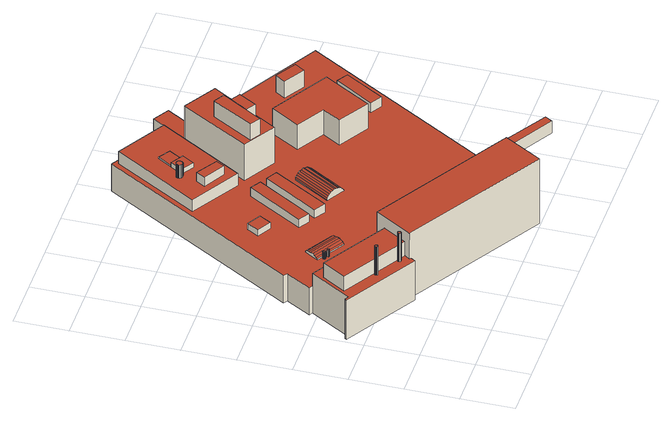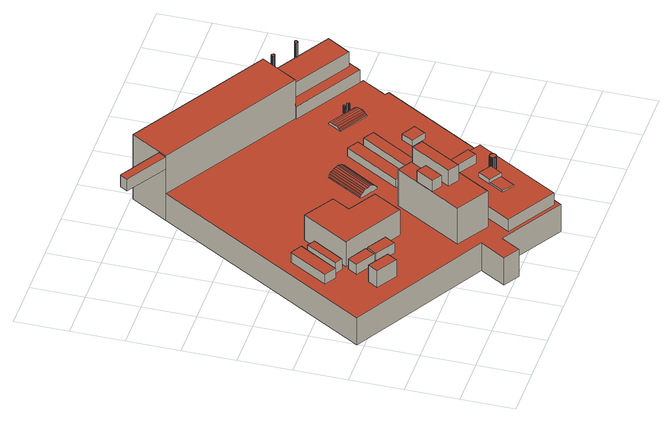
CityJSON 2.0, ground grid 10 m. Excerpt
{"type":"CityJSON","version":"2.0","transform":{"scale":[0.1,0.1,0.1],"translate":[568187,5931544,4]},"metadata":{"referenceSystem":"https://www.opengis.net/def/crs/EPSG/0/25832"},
"CityObjects":{
"building1":{"type":"Building","attributes":{"Grundfläche 2D":"2695.792963","Grundhöhe NN":"4.654"},"children":["building1-1","building1-2","building1-3","building1-4","building1-5","building1-6","building1-7","building1-8","building1-9","building1-10","building1-11","building1-12"],"geometry":[{"type":"MultiSurface","lod":"3","boundaries":[[[0,1,2,3,4,5,6,7,8,9]],[[10,11,12,13],[14,15,16,17,18,19,20,21],[22,23,24,25],[26,15,27,28,29,30,31,32,33,34,35,36,37,38,39,40,41,42,43,44,45,46,47,48,49,50,51,52,53,54,55,56,57,58,59,60,61,62,63,64,65,66,67]],[[68,69,70,71]],[[69,72,73,70]],[[72,74,75,73]],[[74,76,77,75]],[[76,78,79,77]],[[79,78,80,81,82]],[[83,84,82,81,80]],[[85,86,87,88]],[[89,90,91,92]],[[93,94,95,96]],[[97,98,99,100]],[[101,102,103,104]],[[105,101,104,106]],[[107,105,106,108]],[[109,107,108,110]],[[111,109,110,112]],[[113,111,112,114]],[[115,113,114,116]],[[117,115,116,118]],[[119,117,118,120]],[[121,119,120,122]],[[123,121,122,124]],[[125,123,124,126]],[[127,128,129,130],[131,132,133,134],[135,136,137,138]],[[139,140,141,142]],[[143,144,145,146,147,148]],[[149,150,151,152]],[[153,154,155,156,157,158,159,160,161,162,163,164,165,166,167,168,169,170,171]],[[172,173,174,175,176,177,178,179,180,181,182,183,184],[185,186,187,188],[189,190,191,192,193,194],[195,196,197,198],[199,200,201,202,203,204,205,206,207,208,209,210,211,212,213,214,215],[216,217,218,219],[220,221,222,223],[224,225,226,227],[228,229,230,231,232,233,234,235,236],[237,238,239,240],[241,242,243,244]],[[245,246,247,248,249]],[[250,251,252,253]],[[163,162,9,8]],[[164,163,8,7]],[[171,170,1,0]],[[170,169,2,1]],[[169,168,167,4,3,2]],[[167,166,5,4]],[[165,164,7,6]],[[185,188,10,13]],[[11,10,188,187]],[[12,11,187,186]],[[13,12,186,185]],[[68,236,235,234,233,232,83,80,78,76,74,72,69]],[[232,231,84,83]],[[231,230,229,228,71,70,73,75,77,79,82,84]],[[228,236,68,71]],[[88,87,217,216]],[[216,219,85,88]],[[86,85,219,218]],[[218,217,87,86]],[[92,91,133,132]],[[89,92,132,131]],[[90,89,131,134]],[[91,90,134,133]],[[96,95,241,244]],[[93,96,244,243]],[[94,93,243,242]],[[95,94,242,241]],[[100,99,226,225]],[[97,100,225,224]],[[98,97,224,227]],[[99,98,227,226]],[[215,214,213,212,211,210,209,208,207,206,126,124,122,120,118,116,114,112,110,108,106,104,103]],[[206,205,125,126]],[[205,204,203,202,201,200,199,102,101,105,107,109,111,113,115,117,119,121,123,125]],[[199,215,103,102]],[[195,198,130,129]],[[198,197,127,130]],[[128,127,197,196]],[[129,128,196,195]],[[142,141,221,220]],[[139,142,220,223]],[[140,139,223,222]],[[141,140,222,221]],[[147,146,191,190]],[[190,189,148,147]],[[189,194,143,148]],[[194,193,144,143]],[[193,192,145,144]],[[146,145,192,191]],[[152,151,239,238]],[[149,152,238,237]],[[150,149,237,240]],[[151,150,240,239]],[[154,175,174,155]],[[155,174,254,255,156]],[[256,157,156,255]],[[158,157,256,257]],[[159,158,257,258]],[[160,159,258,259]],[[153,176,175,154]],[[178,177,260,261]],[[179,178,261,262]],[[180,179,262,263]],[[181,180,263,264]],[[182,181,264,265]],[[183,182,265,266]],[[184,183,266,267]],[[172,184,267,268]],[[173,172,268,269]],[[173,269,254,174]],[[0,9,162,161,247,246,153,171]],[[270,249,248,247,161,160,259]],[[271,272,253,252,245,249,270,260,177]],[[246,245,252,271,177,176,153]],[[273,250,253,272]],[[251,250,273,274]],[[252,251,274,271]],[[268,267,266,265,264,263,262,261,260,270,259,258,257,256,255,254,269]],[[274,273,272,271]]],"semantics":{"surfaces":[{"type":"RoofSurface"},{"type":"WallSurface"},{"type":"GroundSurface"}],"values":[0,0,0,0,0,0,0,0,0,0,0,0,0,0,0,0,0,0,0,0,0,0,0,0,0,0,0,0,0,0,0,0,0,1,1,1,1,1,1,1,1,1,1,1,1,1,1,1,1,1,1,1,1,1,1,1,1,1,1,1,1,1,1,1,1,1,1,1,1,1,1,1,1,1,1,1,1,1,1,1,1,1,1,1,1,1,1,1,1,1,1,1,1,1,1,1,1,1,1,1,1,1,1,1,1,1,1,1,1,1,2,2]}}]},
"building1-1":{"type":"BuildingInstallation","parents":["building1"],"geometry":[{"type":"MultiSurface","lod":"3","boundaries":[[[275,276,277,278]],[[278,277,279,280]],[[275,278,280,281]],[[276,275,281,282]],[[277,276,282,279]]],"semantics":{"surfaces":[{"type":"RoofSurface"},{"type":"WallSurface"}],"values":[0,1,1,1,1]}}]},
"building1-2":{"type":"BuildingInstallation","parents":["building1"],"geometry":[{"type":"MultiSurface","lod":"3","boundaries":[[[283,284,285,286,287,288]],[[286,285,14,21]],[[20,289,290,17,16,283,288,287,286,21]],[[284,283,16,15]],[[285,284,15,14]]],"semantics":{"surfaces":[{"type":"RoofSurface"},{"type":"WallSurface"}],"values":[0,1,1,1,1]}}]},
"building1-3":{"type":"BuildingInstallation","parents":["building1"],"geometry":[{"type":"MultiSurface","lod":"3","boundaries":[[[291,292,293,294]],[[294,293,135,138]],[[291,294,138,137]],[[292,291,137,136]],[[293,292,136,135]]],"semantics":{"surfaces":[{"type":"RoofSurface"},{"type":"WallSurface"}],"values":[0,1,1,1,1]}}]},
"building1-4":{"type":"BuildingInstallation","parents":["building1"],"geometry":[{"type":"MultiSurface","lod":"3","boundaries":[[[295,296,290,289]],[[295,289,20,19]],[[296,295,19,18]],[[290,296,18,17]]],"semantics":{"surfaces":[{"type":"RoofSurface"},{"type":"WallSurface"}],"values":[0,1,1,1]}}]},
"building1-5":{"type":"BuildingInstallation","parents":["building1"],"geometry":[{"type":"MultiSurface","lod":"3","boundaries":[[[297,298,299,300]],[[300,299,23,22]],[[297,300,22,25]],[[298,297,25,24]],[[299,298,24,23]]],"semantics":{"surfaces":[{"type":"RoofSurface"},{"type":"WallSurface"}],"values":[0,1,1,1,1]}}]},
"building1-6":{"type":"BuildingInstallation","parents":["building1"],"geometry":[{"type":"MultiSurface","lod":"3","boundaries":[[[301,302,303,304,305,306,307,308,309,310,311,312,313,314,315,316,317,318,319,320,321]],[[305,304,322,323]],[[306,305,323,324]],[[307,306,324,325]],[[308,307,325,326]],[[309,308,326,327]],[[310,309,327,328]],[[311,310,328,329]],[[312,311,329,330]],[[313,312,330,331]],[[314,313,331,332]],[[315,314,332,333]],[[316,315,333,334]],[[317,316,334,335]],[[318,317,335,336]],[[319,318,336,337]],[[320,319,337,338]],[[321,320,338,339]],[[301,321,339,340]],[[302,301,340,341]],[[303,302,341,342]],[[304,303,342,322]]],"semantics":{"surfaces":[{"type":"RoofSurface"},{"type":"WallSurface"}],"values":[0,1,1,1,1,1,1,1,1,1,1,1,1,1,1,1,1,1,1,1,1,1]}}]},
"building1-7":{"type":"BuildingInstallation","parents":["building1"],"geometry":[{"type":"MultiSurface","lod":"3","boundaries":[[[343,344,345,346]],[[346,345,347,348]],[[348,349,343,346]],[[344,343,349,350]],[[350,347,345,344]]],"semantics":{"surfaces":[{"type":"RoofSurface"},{"type":"WallSurface"}],"values":[0,1,1,1,1]}}]},
"building1-8":{"type":"BuildingInstallation","parents":["building1"],"geometry":[{"type":"MultiSurface","lod":"3","boundaries":[[[351,352,353,354]],[[354,353,355,356]],[[351,354,356,357]],[[352,351,357,358]],[[353,352,358,355]]],"semantics":{"surfaces":[{"type":"RoofSurface"},{"type":"WallSurface"}],"values":[0,1,1,1,1]}}]},
"building1-9":{"type":"BuildingInstallation","parents":["building1"],"geometry":[{"type":"MultiSurface","lod":"3","boundaries":[[[359,360,361,362,363,364,365,366,367,368,369,370,371,372,373]],[[359,373,374,375]],[[360,359,375,376]],[[361,360,376,377]],[[362,361,377,378]],[[363,362,378,379]],[[364,363,379,380]],[[365,364,380,381]],[[366,365,381,382]],[[367,366,382,383]],[[368,367,383,384]],[[369,368,384,385]],[[370,369,385,386]],[[371,370,386,387]],[[372,371,387,388]],[[373,372,388,374]]],"semantics":{"surfaces":[{"type":"RoofSurface"},{"type":"WallSurface"}],"values":[0,1,1,1,1,1,1,1,1,1,1,1,1,1,1,1]}}]},
"building1-10":{"type":"BuildingInstallation","parents":["building1"],"geometry":[{"type":"MultiSurface","lod":"3","boundaries":[[[389,390,391,392,393,394,395,396,397,398,399,400,401,402,403,404,405,406,407,408,409,410,411,412,413,414,415,416,417,418,419,420,421,422,423,424,425,426,427,428,429,430,431]],[[392,391,35,34]],[[393,392,34,33]],[[394,393,33,32]],[[390,389,37,36]],[[391,390,36,35]],[[395,394,32,31]],[[396,395,31,30]],[[397,396,30,29]],[[398,397,29,28]],[[399,398,28,27]],[[400,399,27,15]],[[401,400,15,26]],[[402,401,26,67]],[[403,402,67,66]],[[404,403,66,65]],[[405,404,65,64]],[[406,405,64,63]],[[407,406,63,62]],[[408,407,62,61]],[[409,408,61,60]],[[410,409,60,59]],[[411,410,59,58]],[[412,411,58,57]],[[413,412,57,56]],[[414,413,56,55]],[[415,414,55,54]],[[416,415,54,53]],[[417,416,53,52]],[[418,417,52,51]],[[419,418,51,50]],[[420,419,50,49]],[[421,420,49,48]],[[422,421,48,47]],[[423,422,47,46]],[[424,423,46,45]],[[425,424,45,44]],[[426,425,44,43]],[[427,426,43,42]],[[428,427,42,41]],[[429,428,41,40]],[[430,429,40,39]],[[431,430,39,38]],[[389,431,38,37]]],"semantics":{"surfaces":[{"type":"RoofSurface"},{"type":"WallSurface"}],"values":[0,1,1,1,1,1,1,1,1,1,1,1,1,1,1,1,1,1,1,1,1,1,1,1,1,1,1,1,1,1,1,1,1,1,1,1,1,1,1,1,1,1,1,1]}}]},
"building1-11":{"type":"BuildingInstallation","parents":["building1"],"geometry":[{"type":"MultiSurface","lod":"3","boundaries":[[[432,433,434,435,436,437,438,439,440,441,442,443,444,445,446,447,448,449,450,451,452,453]],[[6,5,433,432]],[[165,6,432,453,163]],[[167,434,433,5,166]],[[167,168,435,434]],[[168,454,436,435]],[[454,455,437,436]],[[455,456,438,437]],[[456,457,439,438]],[[457,458,440,439]],[[458,459,441,440]],[[459,460,442,441]],[[460,461,443,442]],[[461,462,444,443]],[[462,463,445,444]],[[463,464,446,445]],[[464,465,447,446]],[[465,466,448,447]],[[466,467,449,448]],[[467,468,450,449]],[[468,469,451,450]],[[469,470,452,451]],[[470,163,453,452]]],"semantics":{"surfaces":[{"type":"RoofSurface"},{"type":"WallSurface"}],"values":[0,1,1,1,1,1,1,1,1,1,1,1,1,1,1,1,1,1,1,1,1,1,1]}}]},
"building1-12":{"type":"BuildingInstallation","parents":["building1"],"geometry":[{"type":"MultiSurface","lod":"3","boundaries":[[[471,472,473,474,475,476,477,478,479,480,481,482,483,484,485,486,487,488,489,490,491,492]],[[471,492,493,494]],[[472,471,494,495]],[[473,472,495,496]],[[474,473,496,497]],[[475,474,497,498]],[[476,475,498,499]],[[477,476,499,500]],[[478,477,500,501]],[[479,478,501,502]],[[480,479,502,503]],[[481,480,503,504]],[[482,481,504,505]],[[483,482,505,506]],[[484,483,506,507]],[[485,484,507,508]],[[486,485,508,509]],[[487,486,509,510]],[[488,487,510,511]],[[489,488,511,512]],[[490,489,512,513]],[[491,490,513,514]],[[492,491,514,493]]],"semantics":{"surfaces":[{"type":"RoofSurface"},{"type":"WallSurface"}],"values":[0,1,1,1,1,1,1,1,1,1,1,1,1,1,1,1,1,1,1,1,1,1,1]}}]}
},
"vertices":[
[182,216,124],[59,290,124],[32,246,124],[140,181,124],[141,181,124],[141,180,124],[142,180,124],[143,180,124],[143,179,124],[156,172,124],[208,567,92],[300,512,92],[396,672,92],[303,727,92],[296,590,92],[272,605,92],[286,628,92],[287,627,92],[304,655,92],[325,641,92],[309,614,92],[310,613,92],[300,550,92],[291,534,92],[250,558,92],[260,575,92],[272,606,92],[272,604,92],[271,604,92],[271,603,92],[270,602,92],[269,602,92],[269,601,92],[268,601,92],[267,601,92],[266,601,92],[265,601,92],[264,601,92],[263,601,92],[263,602,92],[262,602,92],[262,603,92],[261,603,92],[261,604,92],[260,605,92],[260,606,92],[260,607,92],[260,608,92],[260,609,92],[261,609,92],[261,610,92],[261,611,92],[262,611,92],[262,612,92],[263,612,92],[264,613,92],[265,613,92],[266,613,92],[267,613,92],[268,613,92],[269,612,92],[270,612,92],[271,611,92],[271,610,92],[272,610,92],[272,609,92],[272,608,92],[272,607,92],[152,349,68],[150,345,71],[204,313,71],[206,317,68],[148,342,72],[201,309,72],[145,338,73],[199,305,73],[143,333,73],[197,301,73],[140,329,72],[194,297,72],[138,326,70],[146,321,70],[192,293,70],[136,323,68],[190,291,68],[331,452,84],[310,464,84],[248,360,84],[269,347,84],[333,499,178],[352,487,178],[399,565,178],[379,577,178],[610,497,102],[571,521,102],[559,502,102],[598,478,102],[625,408,87],[604,421,87],[560,347,87],[581,335,87],[333,333,72],[335,332,68],[376,401,68],[374,402,72],[331,335,75],[372,404,75],[328,337,77],[369,406,77],[325,339,79],[366,407,79],[321,341,80],[362,410,80],[318,343,81],[359,412,81],[314,345,80],[355,414,80],[311,347,79],[352,416,79],[307,349,77],[349,418,77],[305,351,74],[346,419,74],[302,352,71],[344,421,71],[301,353,68],[342,421,68],[455,597,144],[394,634,144],[317,505,144],[378,469,144],[333,499,144],[379,577,144],[399,565,144],[352,487,144],[403,554,144],[421,543,144],[401,509,144],[383,520,144],[235,366,84],[298,471,84],[278,483,84],[215,378,84],[515,340,120],[568,429,120],[457,495,120],[425,441,120],[478,409,120],[458,375,120],[555,357,88],[591,417,88],[577,425,88],[541,365,88],[191,232,93],[193,234,93],[64,311,93],[18,234,93],[10,238,93],[8,234,93],[147,151,93],[152,160,93],[149,162,93],[156,172,93],[143,179,93],[143,180,93],[142,180,93],[141,180,93],[141,181,93],[140,181,93],[32,246,93],[59,290,93],[182,216,93],[85,362,66],[57,315,66],[64,311,66],[193,234,66],[191,232,66],[455,75,66],[701,487,66],[441,636,66],[470,685,66],[440,703,66],[418,666,66],[299,738,66],[78,367,66],[303,727,66],[396,672,66],[300,512,66],[208,567,66],[458,375,66],[478,409,66],[425,441,66],[457,495,66],[568,429,66],[515,340,66],[317,505,66],[394,634,66],[455,597,66],[378,469,66],[335,332,66],[331,335,66],[328,337,66],[325,339,66],[311,347,66],[302,352,66],[301,353,66],[342,421,66],[344,421,66],[346,419,66],[349,418,66],[352,416,66],[355,414,66],[362,410,66],[372,404,66],[374,402,66],[376,401,66],[269,347,66],[248,360,66],[310,464,66],[331,452,66],[215,378,66],[278,483,66],[298,471,66],[235,366,66],[625,408,66],[581,335,66],[560,347,66],[604,421,66],[206,317,66],[194,297,66],[192,293,66],[190,291,66],[136,323,66],[138,326,66],[145,338,66],[148,342,66],[152,349,66],[555,357,66],[541,365,66],[577,425,66],[591,417,66],[559,502,66],[571,521,66],[610,497,66],[598,478,66],[455,75,148],[191,232,149],[149,162,149],[152,160,149],[413,4,148],[524,13,145],[533,27,145],[455,75,145],[446,60,145],[64,311,7],[18,234,7],[10,238,7],[8,234,7],[147,151,7],[152,160,7],[455,75,7],[701,487,7],[441,636,7],[470,685,7],[440,703,7],[418,666,7],[299,738,7],[78,367,7],[85,362,7],[57,315,7],[413,4,7],[455,75,119],[446,60,119],[524,13,119],[533,27,119],
[497,480,88],[533,458,88],[545,477,88],[508,499,88],[545,477,66],[508,499,66],[497,480,66],[533,458,66],
[286,628,102],[272,605,102],[296,590,102],[310,613,102],[309,614,102],[287,627,102],[309,614,95],[287,627,95],
[401,509,168],[421,543,168],[403,554,168],[383,520,168],
[325,641,95],[304,655,95],
[260,575,111],[250,558,111],[291,534,111],[300,550,111],
[143,311,80],[144,311,80],[144,310,80],[145,311,80],[146,311,80],[146,312,80],[147,312,80],[147,313,80],[147,314,80],[146,314,80],[146,315,80],[145,315,80],[145,316,80],[144,316,80],[144,315,80],[143,315,80],[142,315,80],[142,314,80],[142,313,80],[142,312,80],[142,311,80],[145,311,66],[146,311,66],[146,312,66],[147,312,66],[147,313,66],[147,314,66],[146,314,66],[146,315,66],[145,315,66],[145,316,66],[144,316,66],[144,315,66],[143,315,66],[142,315,66],[142,314,66],[142,313,66],[142,312,66],[142,311,66],[143,311,66],[144,311,66],[144,310,66],
[173,440,79],[199,425,79],[212,447,79],[186,462,79],[212,447,66],[186,462,66],[173,440,66],[199,425,66],
[573,435,88],[584,453,88],[548,475,88],[537,456,88],[548,475,66],[537,456,66],[573,435,66],[584,453,66],
[154,306,80],[154,307,80],[154,308,80],[154,309,80],[154,310,80],[153,310,80],[152,310,80],[151,310,80],[150,309,80],[150,308,80],[150,307,80],[150,306,80],[151,306,80],[152,306,80],[153,306,80],[153,306,66],[154,306,66],[154,307,66],[154,308,66],[154,309,66],[154,310,66],[153,310,66],[152,310,66],[151,310,66],[150,309,66],[150,308,66],[150,307,66],[150,306,66],[151,306,66],[152,306,66],
[264,601,120],[265,601,120],[266,601,120],[267,601,120],[268,601,120],[269,601,120],[269,602,120],[270,602,120],[271,603,120],[271,604,120],[272,604,120],[272,605,120],[272,606,120],[272,607,120],[272,608,120],[272,609,120],[272,610,120],[271,610,120],[271,611,120],[270,612,120],[269,612,120],[268,613,120],[267,613,120],[266,613,120],[265,613,120],[264,613,120],[263,612,120],[262,612,120],[262,611,120],[261,611,120],[261,610,120],[261,609,120],[260,609,120],[260,608,120],[260,607,120],[260,606,120],[260,605,120],[261,604,120],[261,603,120],[262,603,120],[262,602,120],[263,602,120],[263,601,120],
[142,180,154],[141,180,154],[141,181,154],[140,181,154],[139,180,154],[138,180,154],[138,179,154],[137,179,154],[137,178,154],[137,177,154],[137,176,154],[138,175,154],[139,174,154],[140,174,154],[141,174,154],[142,174,154],[142,175,154],[143,175,154],[143,176,154],[143,177,154],[143,178,154],[143,179,154],[139,180,93],[138,180,93],[138,179,93],[137,179,93],[137,178,93],[137,177,93],[137,176,93],[138,175,93],[139,174,93],[140,174,93],[141,174,93],[142,174,93],[142,175,93],[143,175,93],[143,176,93],[143,177,93],[143,178,93],
[96,207,154],[95,207,154],[94,208,154],[93,208,154],[92,208,154],[91,208,154],[91,207,154],[90,207,154],[90,206,154],[90,205,154],[90,204,154],[90,203,154],[91,203,154],[91,202,154],[92,202,154],[93,202,154],[94,202,154],[95,203,154],[95,204,154],[96,204,154],[96,205,154],[96,206,154],[96,206,93],[96,207,93],[95,207,93],[94,208,93],[93,208,93],[92,208,93],[91,208,93],[91,207,93],[90,207,93],[90,206,93],[90,205,93],[90,204,93],[90,203,93],[91,203,93],[91,202,93],[92,202,93],[93,202,93],[94,202,93],[95,203,93],[95,204,93],[96,204,93],[96,205,93]
]}
